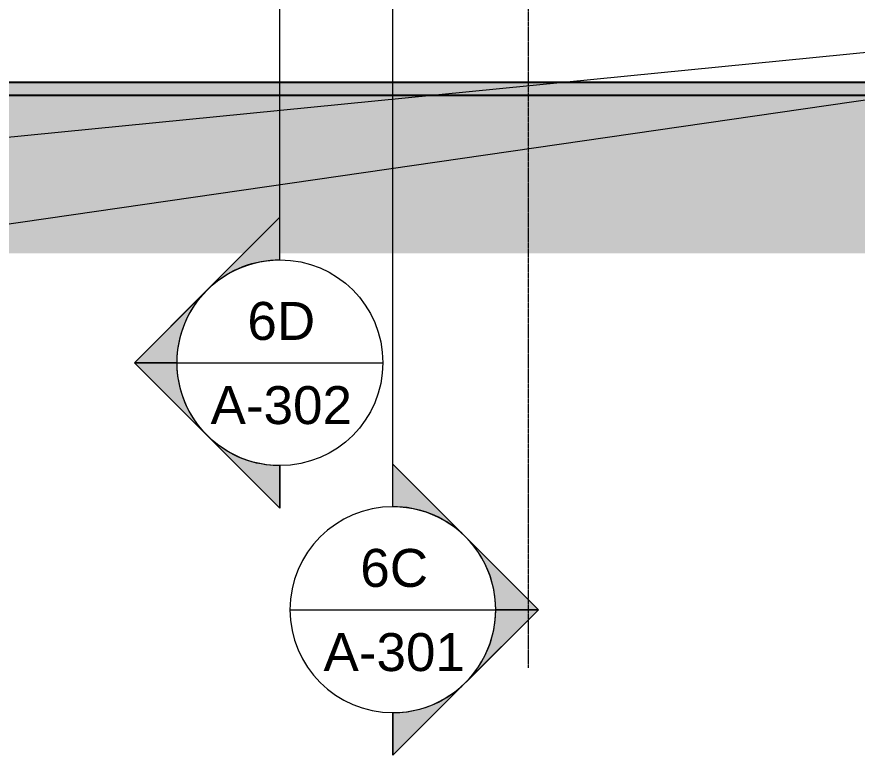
# Model space of a CAD drawing. Header units: inches. Extents: x -23445 to -32, y -314 to 853.
# Drawn here: x -4934.9 to -4542.8, y -313.9 to 30.6 of the extents above; entities that cross this region are included whole.
import ezdxf

# ---------------------------------------------------------------- set-up
doc = ezdxf.new("R2010")
doc.units = ezdxf.units.IN
doc.header["$MEASUREMENT"] = 0
doc.linetypes.add('Grid Line 1_2_', pattern=[0.8749999999999999, 0.4999999999999999, -0.125, 0.125, -0.125])
for name, color, linetype, lineweight in [('A-ANNO-IDEN', 131, 'Continuous', 9), ('A-FLOR', 192, 'Continuous', 9), ('A-FLOR-LEVL', 51, 'Continuous', 9), ('A-FLOR-PATT', 8, 'Continuous', 25), ('C-TOPO', 7, 'Continuous', 9), ('G-ANNO-SYMB', 111, 'Continuous', 9), ('S-GRID', 1, 'Continuous', 9)]:
    doc.layers.add(name, color=color, linetype=linetype, lineweight=lineweight)
doc.styles.add('Arial_2', font='arial.ttf', dxfattribs={"height": 17.70359281437124})

# ---------------------------------------------------------------- blocks, each defined once
blk = doc.blocks.new('Struct_Xcel_Sports Complex_rvt-5-Building Section - East_West looking South _ Fieldhouse')
at = {"layer": 'A-FLOR-PATT', "lineweight": 9}
h = blk.add_hatch(dxfattribs=at)
h.set_pattern_fill('FP_65', style=0, pattern_type=2)
h.set_pattern_definition([(49.99999999999999, (-5032.996, 67.247), (55.08540092433552, -4.819842010399984), [5.76, -63.36]), (355, (-5032.996, 67.247), (-10.65568887076341, 57.76853117995548), [4.608000000000001, -50.688]), (100.451, (-5028.406, 66.846), (44.42946763329039, 52.94866132228842), [4.895, -53.848]), (46.184, (-5032.996, 82.60700000000001), (81.96444173651602, -12.71212223907837), [8.64, -95.04]), (96.636, (-5026.166, 81.548), (71.78149636030851, 74.81237833590787), [7.343, -80.77199999999999]), (351.184, (-5032.996, 82.60700000000001), (71.78194683429966, 74.81243234033883), [6.912000000000001, -76.032]), (21, (-5025.316, 78.767), (45.84207144938917, -30.92146111083851), [5.76, -63.36]), (326, (-5025.316, 78.767), (18.68706418402729, 55.69147629738364), [4.608000000000001, -50.688]), (71.45100000000001, (-5021.496, 76.19), (64.52890835799828, 24.77010932808051), [4.895, -53.848]), (37.50000000000001, (-5032.996, 67.247), (0.933894640541661, 25.56681620382889), [2.534, -47.53899999999999, 2.534, -48.922, -50.88]), (37.50000000000001, (-5032.996, 67.247), (0.933894640541661, 25.56681620382889), [-101.53, 2.534, -48.346]), (7.499999999999999, (-5032.996, 67.247), (20.20403996418253, 30.29130269773347), [2.534, -26.803, 2.534, -46.387, -19.392]), (7.499999999999999, (-5032.996, 67.247), (20.20403996418253, 30.29130269773347), [-78.259, 2.534, -16.858]), (327.5, (-5050.123, 67.247), (40.99778450279307, -1.732402627145404), [2.534, -16.666, 2.534, -57.37, -79.488]), (327.5, (-5050.123, 67.247), (40.99778450279307, -1.732402627145404), [-79.104, 2.534, -76.954]), (317.5, (-5057.803, 67.247), (44.78888311775997, 7.687838582048734), [2.534, -22.426, 2.534, -37.248, -56.448]), (317.5, (-5057.803, 67.247), (44.78888311775997, 7.687838582048734), [-64.742, 2.534, -53.91399999999999])])
h.paths.add_polyline_path([(24152.18500625958, -5.999999999999317), (26272.89022535242, -5.999999999999317), (26272.89022535242, 0), (22066.14022535249, 0), (22066.14022535249, -5.999999999999317), (23875.71100625957, -5.999999999999317)], flags=0)
at = {"layer": 'A-FLOR', "color": 250, "lineweight": 25}
for p, q in [((26272.89022535242, 0), (22066.14022535249, 0)), ((22066.14022535249, -5.999999999999999), (26272.89022535242, -5.999999999999999))]:
    blk.add_line(p, q, dxfattribs=at)
blk = doc.blocks.new('Section - Section Head - Filled-1526-Building Section - East_West looking South _ Fieldhouse')
at = {"layer": 'G-ANNO-SYMB'}
h = blk.add_hatch(color=256, dxfattribs=at)
edge = h.paths.add_edge_path(flags=0)
edge.add_line((22906.36451102587, -210.3516792933649), (22874.15560031259, -178.1427685800909))
edge.add_line((22874.15560031259, -178.1427685800909), (22874.15560031259, -197.9625483920721))
edge.add_arc((22874.15560031259, -246.0250195739995), 48.06247118192778, 47.92160497537708, 90.0000000000004, ccw=False)
h = blk.add_hatch(color=256, dxfattribs=at)
edge = h.paths.add_edge_path(flags=0)
edge.add_arc((22874.15560031259, -246.0250195739998), 47.99999999999991, -1.1368683772161603e-13, 44.99999999999852, ccw=False)
edge.add_line((22922.15560031259, -246.0250195739996), (22942.0378513065, -246.0250195739996))
edge.add_line((22942.0378513065, -246.0250195739996), (22908.09672580955, -212.0838940770454))
h = blk.add_hatch(color=256, dxfattribs=at)
edge = h.paths.add_edge_path(flags=0)
edge.add_line((22908.09672580955, -279.9661450709538), (22942.0378513065, -246.0250195739996))
edge.add_line((22942.0378513065, -246.0250195739996), (22922.15560031259, -246.0250195739996))
edge.add_arc((22874.15560031259, -246.0250195739993), 48.00000000000296, 314.9999999999999, 359.9999999999997, ccw=False)
h = blk.add_hatch(color=256, dxfattribs=at)
edge = h.paths.add_edge_path(flags=0)
edge.add_arc((22874.15560031259, -246.025019574), 48.06247118192715, 269.9999999999998, 312.0783950246225, ccw=False)
edge.add_line((22874.15560031259, -294.0874907559271), (22874.15560031259, -313.9072705679083))
edge.add_line((22874.15560031259, -313.9072705679083), (22906.36451102587, -281.6983598546342))
for p, q in [((22942.0378513065, -246.0250195739996), (22874.15560031259, -178.1427685800914)), ((22874.15560031259, -198.0250195739998), (22874.15560031259, -178.1427685800914)), ((22874.15560031259, -197.9625483920721), (22874.15560031259, -178.1427685800909)), ((22874.15560031259, -178.1427685800909), (22906.36451102587, -210.3516792933649)), ((22908.09672580955, -212.0838940770454), (22942.0378513065, -246.0250195739996)), ((22942.0378513065, -246.0250195739996), (22874.15560031259, -313.9072705679082)), ((22942.0378513065, -246.0250195739996), (22908.09672580955, -279.9661450709538)), ((22922.15560031259, -246.0250195739996), (22942.0378513065, -246.0250195739996)), ((22942.0378513065, -246.0250195739996), (22922.15560031259, -246.0250195739996)), ((22906.36451102587, -281.6983598546342), (22874.15560031259, -313.9072705679083)), ((22874.15560031259, -294.0250195739998), (22874.15560031259, -313.9072705679082)), ((22874.15560031259, -313.9072705679083), (22874.15560031259, -294.0874907559271))]:
    blk.add_line(p, q, dxfattribs=at)
for centre, radius, start, end in [((22874.15560031259, -246.0250195739998), 48.00000000000009, 90.00000000000011, 269.9999999999997), ((22874.15560031259, -246.0250195739995), 48.06247118192778, 47.92160497537667, 90), ((22874.15560031259, -246.0250195739998), 48.00000000000004, 269.9999999999997, 90.00000000000006), ((22874.15560031259, -246.0250195739998), 47.99999999999991, 359.9999999999996, 44.99999999999815), ((22874.15560031259, -246.0250195739993), 48.00000000000296, 314.9999999999995, 359.9999999999994), ((22874.15560031259, -246.025019574), 48.06247118192715, 269.9999999999994, 312.0783950246221)]:
    blk.add_arc(centre, radius, start, end, dxfattribs=at)

msp = doc.modelspace()

# ---------------------------------------------------------------- hatches: boundary and pattern name
at = {"layer": 'C-TOPO'}
h = msp.add_hatch(dxfattribs=at)
h.set_pattern_fill('FP_56', color=256, style=0, pattern_type=2)
h.set_pattern_definition([(0, (-5032.996, 67.247), (48, 48), [48, -48]), (0, (-5032.996, 85.24700000000001), (48, 48), [48, -48]), (0, (-5032.996, 103.247), (48, 48), [48, -48]), (90, (-5026.996, 109.247), (-48, 48), [48, -48]), (90, (-5008.996, 109.247), (-48, 48), [48, -48]), (90, (-4990.996, 109.247), (-48, 48), [48, -48])])
h.paths.add_polyline_path([(-4395.910010674779, -79.72007933997246), (-887.323229767615, -79.72007933997246), (-887.323229767615, 0), (-964.4100106747537, -3.055902197957038e-10), (-964.4100106747537, -35.99999999999999), (-942.9100106747683, -35.99999999999999), (-942.9100106747683, -59.99999999999999), (-1026.910010674768, -59.99999999999999), (-1026.910010674768, -35.99999999999999), (-978.4100106747646, -35.99999999999999), (-978.4100106747646, -5.999999999999317), (-1514.035010674768, -5.999999999999317), (-1514.035010674768, -12), (-1490.910010674772, -12), (-1490.910010674772, -35.99999999999999), (-1628.910010674772, -35.99999999999999), (-1628.910010674772, -12), (-1595.785010674768, -12), (-1595.785010674768, -5.999999999999317), (-1863.035010674765, -5.999999999999317), (-1863.035010674765, -12), (-1780.410010674772, -12), (-1780.410010674772, -35.99999999999999), (-1918.410010674772, -35.99999999999999), (-1918.410010674772, -12), (-1944.160010674768, -12), (-1944.160010674768, -5.999999999999317), (-5185.160010674699, -5.999999999999317), (-5185.160010674699, -35.99999999999999), (-5116.160010674488, -35.99999999999999), (-5116.160010674488, -59.99999999999999), (-5236.160010674488, -59.99999999999999), (-5236.160010674488, -35.99999999999999), (-5195.160010674692, -35.99999999999999), (-5195.160010674692, -3.055902197957038e-10), (-5268.065010674589, 0), (-5268.065010674589, -79.72007933997246), (-4481.485229767615, -79.72007933997246)], flags=0)
h.paths.add_polyline_path([(-2497.410010674772, -35.99999999999999), (-2497.410010674772, -12), (-2359.410010674772, -12), (-2359.410010674772, -35.99999999999999), (-2407.930229767615, -35.99999999999999)], flags=0)
h.paths.add_polyline_path([(-4395.910010674779, -35.99999999999999), (-4515.910010674779, -35.99999999999999), (-4515.910010674779, -12), (-4395.910010674779, -12)], flags=0)
h.paths.add_polyline_path([(-3655.410010674776, -35.99999999999999), (-3655.410010674776, -12), (-3517.410010674776, -12), (-3517.410010674776, -35.99999999999999), (-3652.063229767617, -35.99999999999999)], flags=0)
h.paths.add_polyline_path([(-4234.410010674776, -35.99999999999999), (-4234.410010674776, -12), (-4096.410010674772, -12), (-4096.410010674772, -35.99999999999999), (-4205.011229767613, -35.99999999999999)], flags=0)
h.paths.add_polyline_path([(-2069.910010674772, -35.99999999999999), (-2207.910010674772, -35.99999999999999), (-2207.910010674772, -12), (-2069.910010674772, -12)], flags=0)
h.paths.add_polyline_path([(-1339.410010674772, -35.99999999999999), (-1339.410010674772, -12), (-1201.410010674772, -12), (-1201.410010674772, -35.99999999999999), (-1327.573418926586, -35.99999999999999)], flags=0)
h.paths.add_polyline_path([(-3928.537229767615, -35.99999999999999), (-3944.910010674776, -35.99999999999999), (-3944.910010674776, -12), (-3806.910010674776, -12), (-3806.910010674776, -35.99999999999999)], flags=0)
h.paths.add_polyline_path([(-3227.910010674772, -35.99999999999999), (-3365.910010674772, -35.99999999999999), (-3365.910010674772, -12), (-3227.910010674772, -12)], flags=0)
h.paths.add_polyline_path([(-2648.910010674776, -35.99999999999999), (-2786.910010674776, -35.99999999999999), (-2786.910010674776, -12), (-2648.910010674776, -12)], flags=0)
h.paths.add_polyline_path([(-3076.410010674776, -35.99999999999999), (-3076.410010674776, -12), (-2938.410010674776, -12), (-2938.410010674776, -35.99999999999999)], flags=0)

# ---------------------------------------------------------------- linework, layer by layer
at = {"layer": 'A-ANNO-IDEN', "color": 153}
for p, q in [((-4430.825837896962, 24.54243091618167), (-5298.030356929812, -61.16881421647235)), ((-4418.52019573596, 9.140214359437378), (-5298.030356929812, -118.3071046745109))]:
    msp.add_line(p, q, dxfattribs=at)
at = {"layer": 'A-FLOR-LEVL', "linetype": 'Grid Line 1_2_'}
msp.add_line((-5504.341205134453, 0), (-79.89091440352786, 0), dxfattribs=at)
at = {"layer": 'G-ANNO-SYMB'}
for p, q in [((-4812.126616614496, -82.79948688786065), (-4812.126616614496, 592.8795793069728)), ((-4759.446235209034, -198.025019574), (-4759.446235209034, 495.0639421455541)), ((-4860.126616614511, -130.7994868878606), (-4764.126616614511, -130.7994868878606)), ((-4807.446235209049, -246.0250195739997), (-4711.446235209049, -246.0250195739997))]:
    msp.add_line(p, q, dxfattribs=at)
at = {"layer": 'S-GRID', "linetype": 'Grid Line 1_2_'}
msp.add_line((-4696.160010674979, -273.1608068449274), (-4696.160010674979, 671.8918076611269), dxfattribs=at)

# ---------------------------------------------------------------- block references
at = {"color": 90, "lineweight": 5}
msp.add_blockref('Struct_Xcel_Sports Complex_rvt-5-Building Section - East_West looking South _ Fieldhouse', (-27251.30023602719, 0), dxfattribs=at)
at = {"layer": 'G-ANNO-SYMB', "extrusion": (0, 0, -1)}
msp.add_blockref('Section - Section Head - Filled-1526-Building Section - East_West looking South _ Fieldhouse', (-18062.0289836981, 115.2255326861365), dxfattribs=at)
at = {"layer": 'G-ANNO-SYMB'}
msp.add_blockref('Section - Section Head - Filled-1526-Building Section - East_West looking South _ Fieldhouse', (-27633.60183552165, 0), dxfattribs=at)

# ---------------------------------------------------------------- texts
at = {"layer": 'G-ANNO-SYMB', "char_height": 17.70359281437124, "attachment_point": 2, "line_spacing_factor": 0.9385317878468563, "style": 'Arial_2'}
for s, insert, width in [('6D', (-4811.511876652636, -102.461237749156), 37.58399999999996), ('A-302', (-4811.511876652634, -141.7337261278215), 78.62399999999991), ('6C', (-4758.831495247177, -217.6867704352951), 37.58399999999996), ('A-301', (-4758.831495247176, -256.9592588139607), 78.62399999999991)]:
    msp.add_mtext(s, dxfattribs=dict(at, insert=insert, width=width))

doc.saveas('drawing.dxf')
